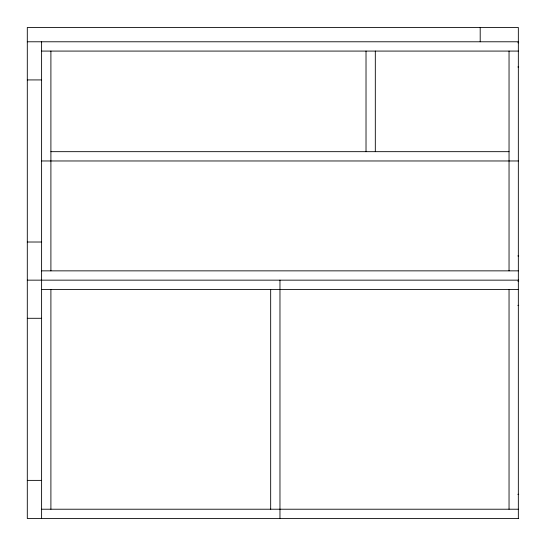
<?xml version="1.0" encoding="UTF-8"?>
<svg xmlns="http://www.w3.org/2000/svg" width="546" height="546" viewBox="0 0 546 546"><rect width="100%" height="100%" fill="white"/><g stroke="black" fill="none" stroke-linecap="round" stroke-linejoin="round"><path stroke-width="0.82" d="M27.3 41.783L518.338 41.783M517.874 42.759L518.7 42.759M41.605 51.078L518.338 51.078M517.874 66.974L518.7 66.974M27.3 79.921L41.605 79.921M50.901 151.672L509.043 151.672M41.605 160.968L518.338 160.968M27.3 242.015L41.605 242.015M517.874 255.931L518.7 255.931M41.605 270.857L518.338 270.857M27.3 280.153L518.7 280.153M517.874 281.122L518.7 281.122M41.605 289.448L518.338 289.448M517.874 305.344L518.7 305.344M27.3 318.291L41.605 318.291M27.3 480.378L41.605 480.378M517.874 494.301L518.7 494.301M41.605 509.22L518.338 509.22M518.7 518.516L27.3 518.516L27.3 27.484L518.338 27.484L518.338 518.516M509.043 51.078L509.043 270.857M509.043 289.448L509.043 509.22M480.2 27.484L480.2 41.783M375.314 51.078L375.314 151.672M366.018 51.078L366.018 151.672M279.968 280.153L279.968 518.516M270.673 289.448L270.673 509.22M50.901 51.078L50.901 270.857M50.901 289.448L50.901 509.22M41.605 41.783L41.605 518.516"/></g></svg>
